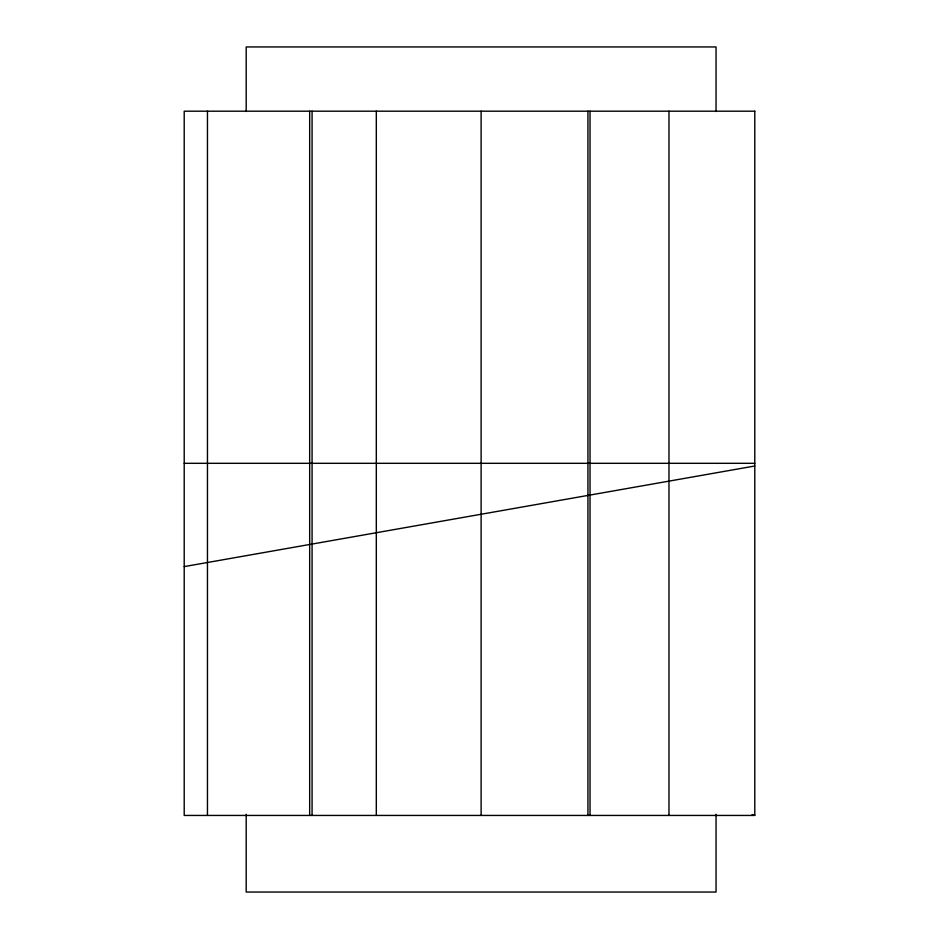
<?xml version="1.0" encoding="UTF-8"?>
<svg xmlns="http://www.w3.org/2000/svg" width="939" height="939" viewBox="0 0 939 939"><rect width="100%" height="100%" fill="white"/><g stroke="black" fill="none" stroke-linecap="round" stroke-linejoin="round"><path stroke-width="1.41" d="M184.208 566.604L754.792 466.002M184.208 463.314L754.792 463.314M752.116 814.583L754.792 815.052M716.046 111.506L716.046 46.95L246.194 46.95L246.194 111.506M716.046 814.289L716.046 892.05L246.194 892.05L246.194 814.289M668.979 111.189L668.979 815.439M590.032 111.189L590.032 815.439M587.943 111.189L587.943 815.439M481.12 111.189L481.12 815.439M376.316 111.189L376.316 532.272M376.316 532.742L376.316 815.439M312.077 111.189L312.077 815.439M309.67 111.189L309.67 815.439M207.46 111.189L207.46 815.439M754.792 111.189L184.208 111.189L184.208 815.439L754.792 815.439L754.792 111.189"/></g></svg>
